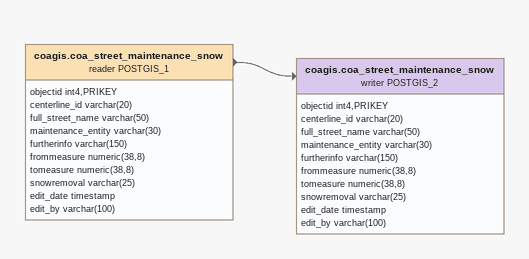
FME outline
coagis.coa_street_maintenance_snow (reader POSTGIS_1)
    attributes: objectid int4,PRIKEY, centerline_id varchar(20), full_street_name varchar(50), maintenance_entity varchar(30), furtherinfo varchar(150), frommeasure numeric(38,8), tomeasure numeric(38,8), snowremoval varchar(25), edit_date timestamp, edit_by varchar(100)
    -> coagis.coa_street_maintenance_snow (writer POSTGIS_2)
coagis.coa_street_maintenance_snow (writer POSTGIS_2)
    attributes: objectid int4,PRIKEY, centerline_id varchar(20), full_street_name varchar(50), maintenance_entity varchar(30), furtherinfo varchar(150), frommeasure numeric(38,8), tomeasure numeric(38,8), snowremoval varchar(25), edit_date timestamp, edit_by varchar(100)
